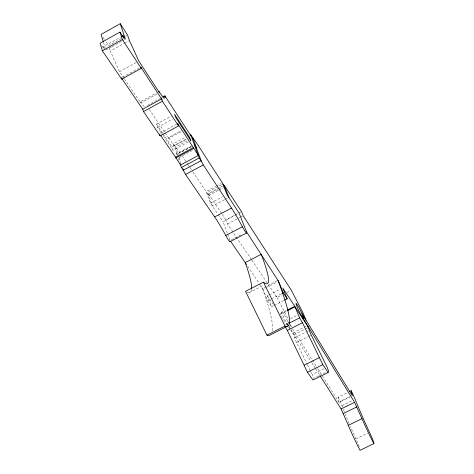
<?xml version="1.0" encoding="UTF-8"?>
<svg xmlns="http://www.w3.org/2000/svg" width="474" height="474" viewBox="0 0 474 474"><rect width="100%" height="100%" fill="white"/><g stroke="black" fill="none" stroke-linecap="round" stroke-linejoin="round"><path stroke-width="0.36" stroke-dasharray="2.37 1.78" d="M104.013 48.573L103.456 46.683L120.568 37.126M121.303 38.631L108.676 45.676L105.886 41.534M125.717 36.166L126.979 35.461M105.797 50.131L111.485 46.962M112.113 46.612L122.221 40.971M122.855 40.622L124.751 39.561M124.022 78.34L119.531 71.734L110.329 51.103L123.684 43.655M124.324 43.306L128.774 40.823M119.531 71.734L136.239 62.479M122.594 77.173L139.54 67.812M156.876 94.154L140.778 102.971L140.393 101.768L156.461 92.963M147.42 105.406L159.702 98.687M160.348 98.337L162.286 97.277M161.687 99.759L163.577 98.722M162.884 135.126L157.575 127.316L156.503 124.111L171.357 116.041M157.575 127.316L172.495 119.217M159.993 133.206L176.441 124.295M181.08 131.689L168.785 138.337L168.513 137.555L181.447 130.563M191.223 146.561L176.968 154.222L173.33 143.735L185.476 137.187M186.181 139.125L174.005 145.69L168.513 137.555M188.273 141.963L173.093 150.139L171.991 146.928L186.478 139.125M187.023 140.867L175.558 147.041L178.236 154.731M177.122 155.099L176.666 153.777L191.573 145.761M191.372 146.721L180.031 152.818L173.33 143.735M179.213 157.528L193.41 149.903M192.859 171.855L206.107 191.508L215.866 186.329M216.517 185.986L221.074 183.568M221.589 184.688L206.611 192.622L210.456 203.133L217.767 213.91M224.469 199.755L212.465 206.095L207.932 193.736L222.176 186.193M207.932 193.736L208.667 194.21L222.851 186.697M218.342 190.435L208.607 195.59L206.107 191.508M218.994 190.092L223.532 187.692M210.456 203.133L222.502 196.769M225.103 199.424L228.261 197.759M251.439 259.539L227.467 224.006L225.891 219.812L238.268 213.318M238.92 212.98L240.875 211.955M227.313 233.125L223.07 221.725L237.895 213.946M227.467 224.006L239.903 217.489M240.561 217.145L242.522 216.114M240.833 234.885L230.062 240.502L227.561 233.795M249.087 292.736L263.36 285.413M277.314 280.691L262.436 288.316A175.907 22.894 61.8 0 1 272.408 330.876M259.568 284.027L263.017 289.158L265.6 287.837M266.246 287.505L277.231 281.876M273.569 305.742L271.62 306.731L267.377 295.841L268.657 295.183M269.297 294.858L280.199 289.282M263.017 289.158L267.549 300.854L270.82 299.183M271.478 298.851L281.289 293.839M268.379 284.655L277.059 297.518L282.249 294.869M286.788 292.553L290.029 290.9M274.215 305.41L283.95 300.451M280.418 313.545L286.948 310.233M280.016 314.505L286.545 311.187M290.479 318.706L297.619 315.091M285.715 324.915L288.358 323.576M306.091 326.284L292.742 333.015L290.692 330.028M307.353 327.99L294.052 334.691L292.742 333.015L294.787 337.731A5.688 0.616 63.3 0 0 296.546 342.554L307.111 364.156M294.787 337.731L305.629 332.274M306.269 331.948L308.823 330.662M296.546 342.554L308.106 336.741M308.752 336.421L310.677 335.45M318.806 375.876L313.592 378.465L312.23 374.632L323.896 368.831M319.458 375.55L326.622 371.995M350.458 396.708L339.058 402.313L338.146 397.135L347.294 392.632M342.471 407A87.263 7.697 64 0 1 341.973 405.691L340.302 401.33L350.102 396.507M341.973 405.691L352.496 400.524M359.245 446.704A13.402 1.315 63.9 0 0 355.915 438.948L367.551 433.295M267.549 300.854L271.62 306.731M267.377 295.841L273.16 304.255M281.248 316.294L288.228 326.45M288.636 327.042L290.278 329.436M163.293 135.724L173.093 150.139M101.75 45.605L104.203 49.207M124.431 78.939L140.778 102.971M218.176 214.509L223.07 221.725M176.666 153.777L177.738 155.353M156.503 124.111L162.618 133.117M163.026 133.721L171.991 146.928M103.456 46.683L104.624 48.407M149.215 109.376L164.709 132.305M165.112 132.91L168.785 138.337M208.667 194.21L221.791 213.721M222.199 214.325L225.891 219.812M103.101 37.387L105.489 40.942M182.105 155.887L187.894 164.484M188.308 165.1L189.553 166.943M189.967 167.553L192.45 171.238M251.848 260.149L267.97 284.039M247.677 266.264L259.154 283.416M287.908 324.974L287.001 323.564A8.722 0.948 63.1 0 1 281.355 311.199A8.722 0.948 63.1 0 1 286.877 319.541L287.789 321.502A8.722 0.948 63.1 0 1 288.542 323.268M287.528 320.945L288.654 322.723M290.153 325.093L291.279 326.864M292.44 328.707L317.331 368.008M317.728 368.63L322.071 375.491M322.468 376.113L339.058 402.313M287.072 323.671L288.625 326.118M289.01 326.734L290.562 329.181M290.953 329.791L311.454 362.148M311.851 362.776L315.406 368.393M315.803 369.015L319.754 375.254M277.059 297.518L288.536 319.695M338.146 397.135L340.302 401.33M307.43 364.814L310.31 370.704M310.63 371.361L312.23 374.632M290.355 324.222L291.652 327.457M179.125 157.729L181.032 163.222M178.271 158.399L179.646 162.363M109.298 47.708L110.329 51.103M103.551 42.624L105.187 48.087M289.377 325.792A8.722 0.948 63.1 0 1 289.146 326.426M144.327 106.65A24.358 3.176 60.9 0 1 140.393 101.768M355.915 438.948A87.263 7.697 64 0 1 350.511 426.713M349.137 423.483A87.263 7.697 64 0 1 345.303 414.217M344.284 411.669A87.263 7.697 64 0 1 342.726 407.67M251.552 289.697A114.566 14.765 61.9 0 1 246.901 292.108"/><path stroke-width="0.71" d="M285.123 326.787L287.309 330.402L307.46 372.286L312.947 380.029L328.115 372.499L328.577 371.024L327.131 367.226L311.317 335.13A5.7 0.515 63.2 0 1 309.463 330.342L307.365 325.644L295.035 306.879L287.197 310.855M191.306 136.364L164.875 95.861A24.423 2.666 61.2 0 1 159.027 91.553L159.448 92.744L138.811 61.057L129.414 40.468L127.613 35.106L120.254 23.7L101.104 34.424L103.35 41.937M121.836 36.415L123.104 35.71L123.921 38.204L119.958 32.108L100.115 43.199L102.343 50.771L121.723 79.128L141.216 68.363L140.796 67.118L161.569 98.918L162.386 101.229L178.544 125.924L160.147 135.884L143.492 111.544L142.739 109.21L121.338 77.872L121.723 79.128M102.343 50.771L122.393 39.579L119.958 32.108M162.932 96.921L164.875 95.861M142.739 109.21L161.569 98.918M143.492 111.544L162.386 101.229M193.374 147.586L198.31 155.496L180.564 165.005L175.51 157.184L193.374 147.586L177.709 123.607L178.544 125.924M175.801 158.038L193.688 148.433M182.946 168.708L183.663 170.764L181.429 167.5L199.228 157.966L194.168 144.369L196.639 148.172L192.752 137.78L190.589 134.426L194.459 144.819M203.287 164.976L201.047 160.739L183.302 170.231L185.547 174.45L203.287 164.976L231.519 208.062A36.024 3.905 62.4 0 1 242.439 226.797A8.153 0.841 62.4 0 0 246.533 231.91L278.522 281.212L283.256 292.837L287.197 298.798L284.601 300.119M185.547 174.45L214.651 216.932L231.519 208.062M214.651 216.932A35.935 4.657 62.4 0 1 225.754 235.519L242.439 226.797M229.955 241.693L246.516 233.054M251.623 288.998A114.566 14.765 61.9 0 0 245.218 262.584L261.227 254.301A114.844 12.383 62.1 0 1 263.431 282.149L245.562 291.32L266.921 335.171A175.907 22.894 61.8 0 0 270.648 334.745L288.21 325.863M281.947 293.507L283.256 292.837M287.599 309.901L294.775 306.251L299.592 317.894L302.453 322.753L322.818 364.636L328.115 372.499M289.016 323.238L299.592 317.894M266.921 335.171L284.987 326.035A176.352 19.209 62 0 0 277.96 280.359M287.309 330.402L302.453 322.753M304.261 365.152L319.547 357.52M307.46 372.286L322.818 364.636M349.255 391.666L351.216 390.7L355.121 399.232A87.412 6.446 63.8 0 0 369.495 432.353A13.426 1.102 63.8 0 1 373.856 443.623L360.044 450.3A36 3.401 63.9 0 1 348.313 425.332L341.108 408.955L320.151 375.882M341.108 408.955L354.588 402.343L361.958 418.672A36.071 2.85 63.8 0 0 373.856 443.623M343.372 413.5L356.863 406.888M348.313 425.332L361.958 418.672M307.365 325.644L308.621 327.35M192.752 137.78L197.048 143.669L222.371 182.881L226.939 194.423L239.186 213.27L246.533 231.91M230.471 241.1L246.444 264.427M160.603 135.363L175.51 157.184M294.775 306.251L282.765 287.973L287.197 298.798M122.393 39.579L141.216 68.363M199.228 157.966L201.397 161.279L196.319 147.681M123.104 35.71L125.379 39.212L120.254 23.7M222.887 183.995L224.83 187.005M302.015 313.61L352.36 395.778L351.216 390.7M301.796 316.217L354.588 402.343M263.431 282.149L284.987 326.035M306.044 320.187L302.809 312.467L291.326 290.236L243.18 215.771L241.527 211.611L224.113 185.162L228.889 197.427M180.102 163.684L181.429 167.5M159.756 134.717L160.147 135.884M230.222 241.479A8.135 1.007 62.4 0 1 225.754 235.519M190.803 140.606L175.736 117.457L174.586 114.281L189.63 137.424L190.803 140.606M302.613 317.539L301.731 316.111A8.739 0.794 63.1 0 1 295.983 303.769A8.739 0.794 63.1 0 1 301.351 312.206L302.276 314.167A8.739 0.794 63.1 0 1 302.613 317.539"/></g></svg>
